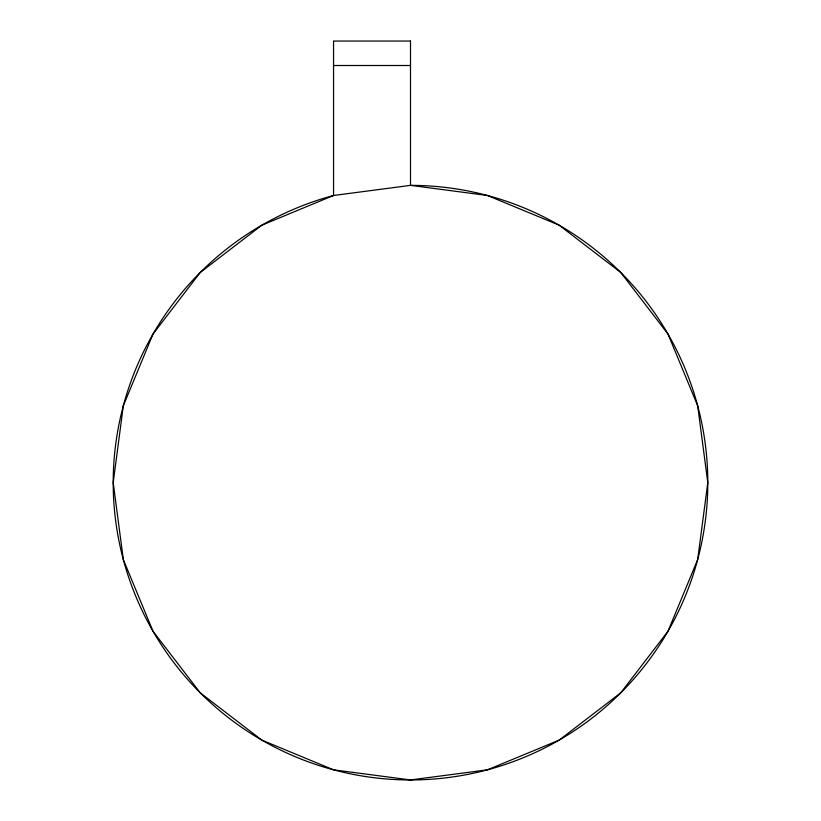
<?xml version="1.0" encoding="UTF-8"?>
<svg xmlns="http://www.w3.org/2000/svg" width="821" height="821" viewBox="0 0 821 821"><rect width="100%" height="100%" fill="white"/><g stroke="black" fill="none" stroke-linecap="round" stroke-linejoin="round"><path stroke-width="1.23" d="M333.552 65.506L410.5 65.506M123.335 405.707L113.206 482.656L123.335 559.604L153.034 631.298L200.283 692.873L261.848 740.121L333.552 769.821L410.5 779.95L487.448 769.821L559.152 740.121L620.717 692.873L667.966 631.298L697.665 559.604L707.794 482.656L697.665 405.707L667.966 334.003L620.717 272.439L559.152 225.19L487.448 195.49L410.5 185.361L333.552 195.49L261.848 225.19L200.283 272.439L153.034 334.003L123.335 405.707M410.5 41.05L333.552 41.05L333.552 195.49A297.294 297.294 0 0 0 182.755 673.754A297.294 297.294 0 0 0 679.942 608.299A297.294 297.294 0 0 0 410.5 185.361L410.5 41.05"/></g></svg>
